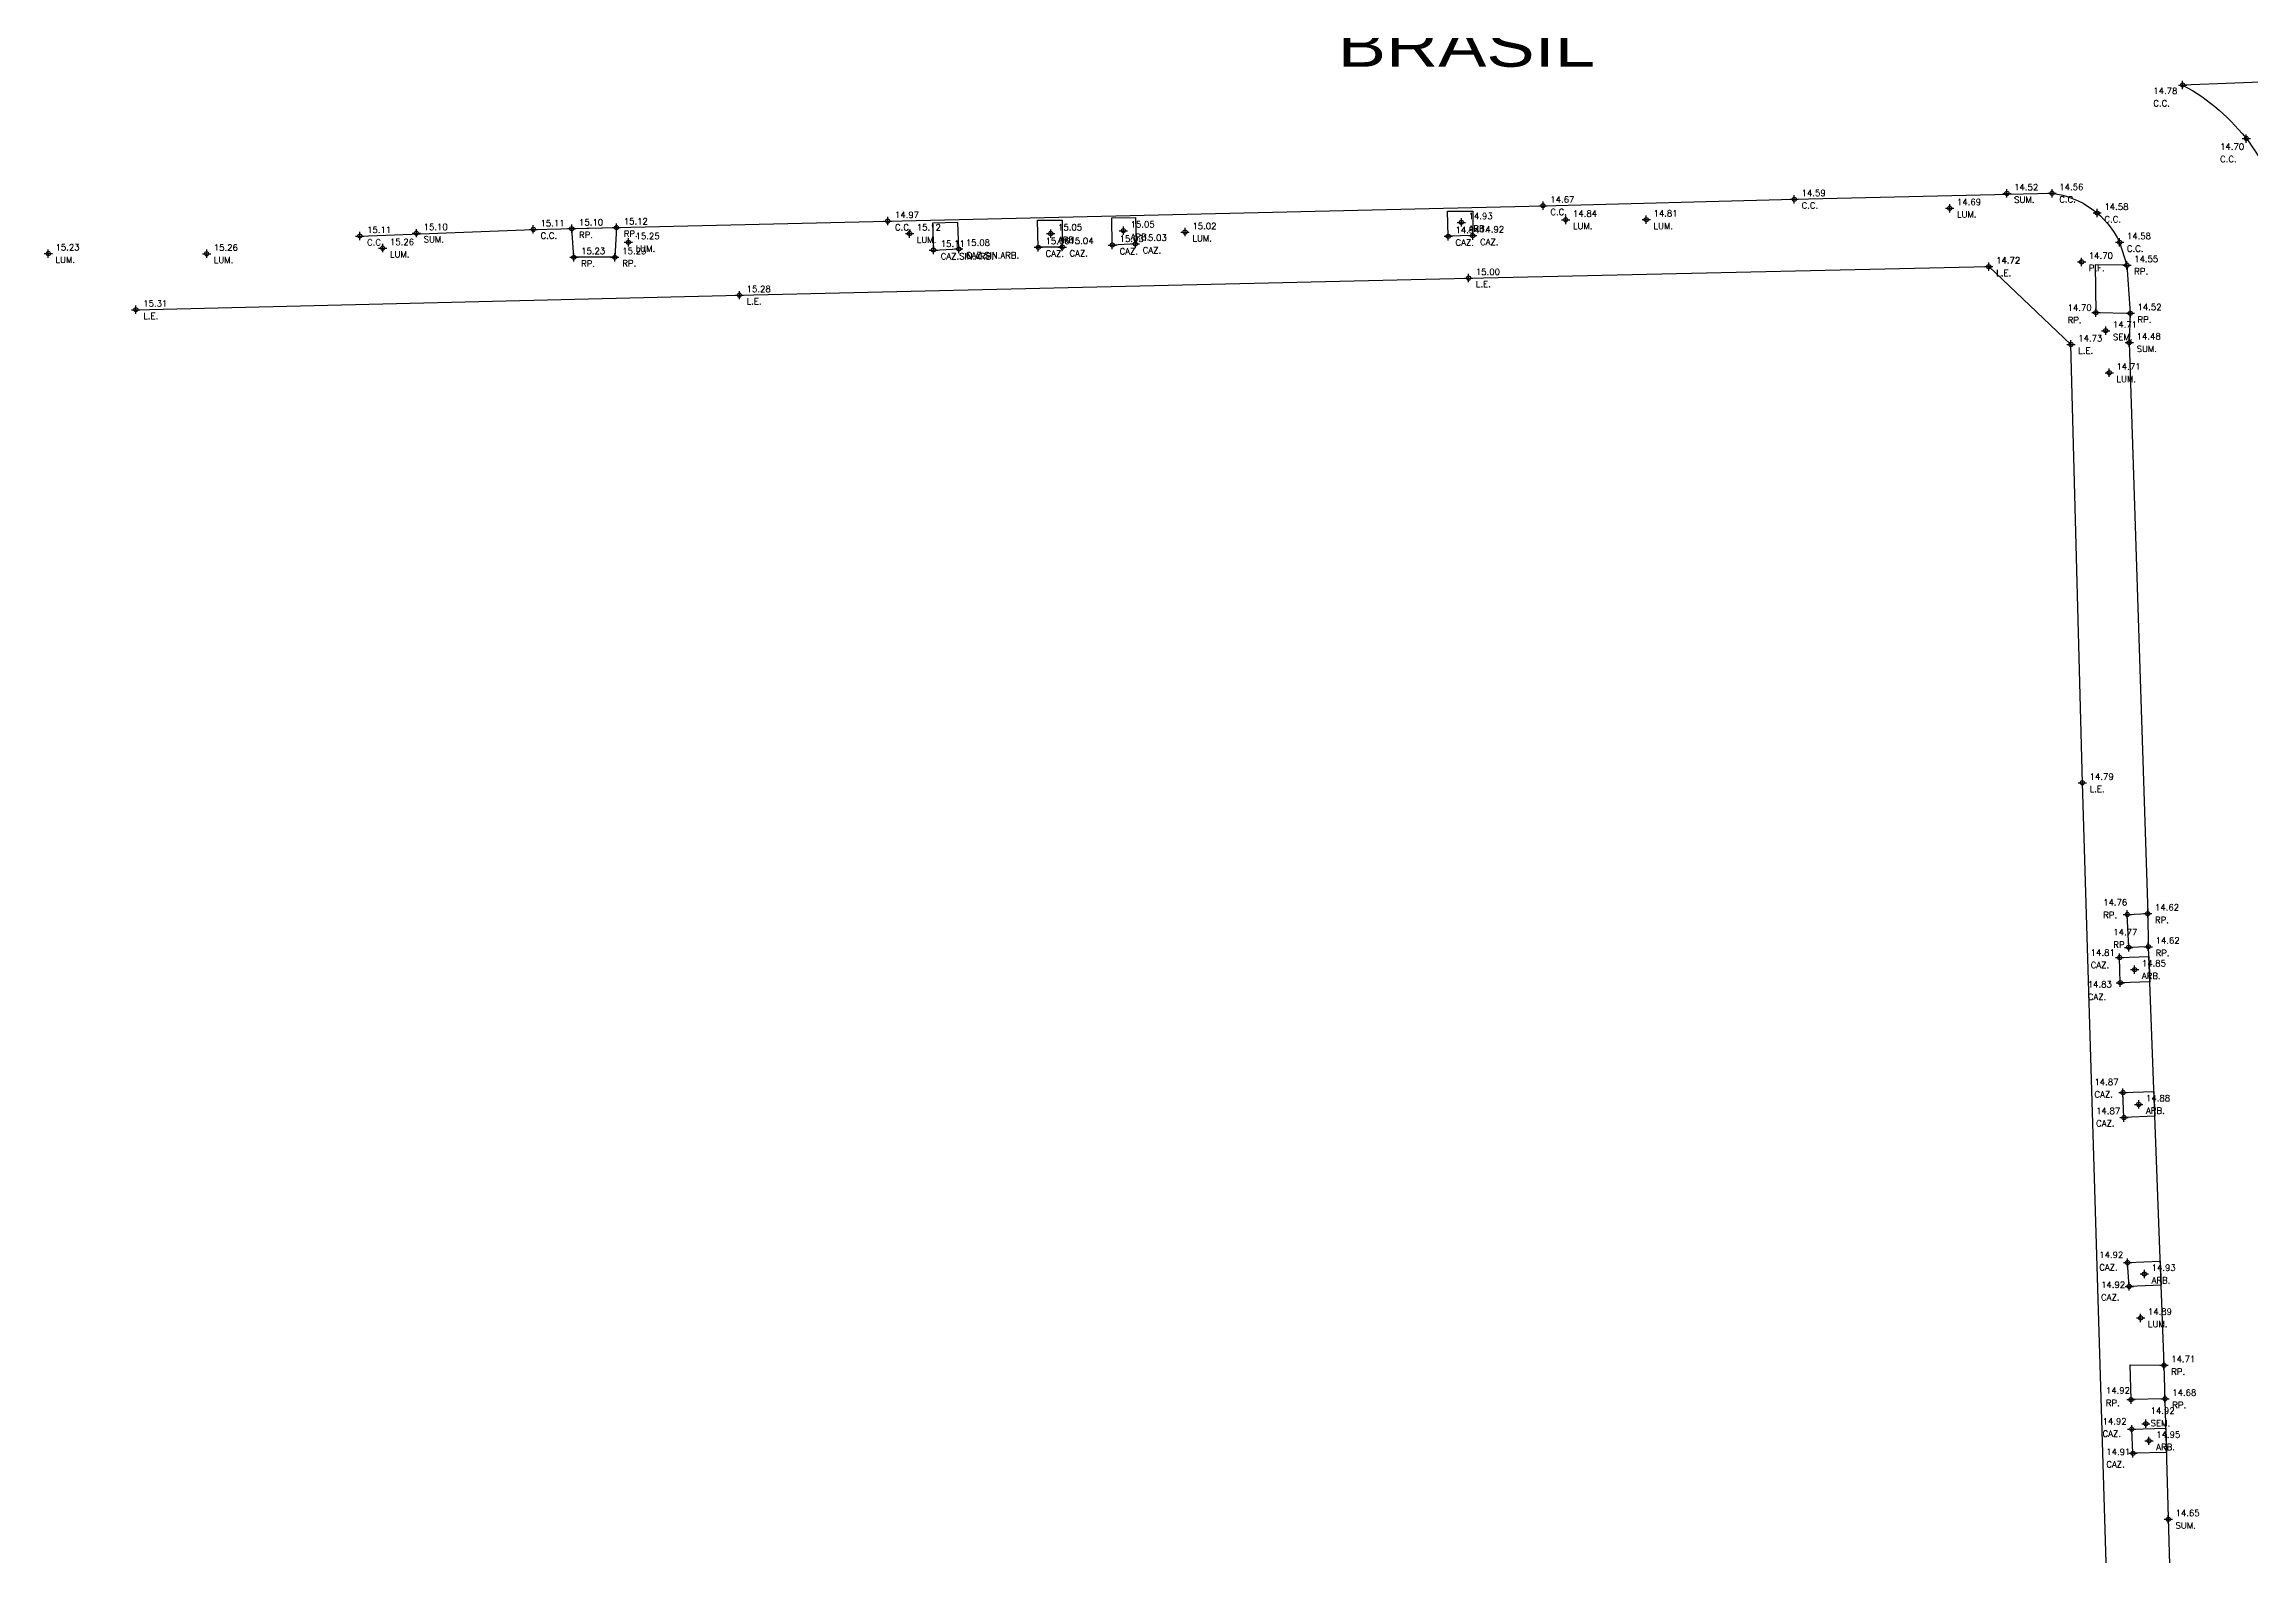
# Model space of a CAD drawing. Header units: metres. Extents: x 27389 to 27997, y 69801 to 70692.
# Drawn here: x 27403.9 to 27510.1, y 70086.4 to 70159.1 of the extents above; entities that cross this region are included whole.
import ezdxf
from ezdxf.enums import TextEntityAlignment as Align

# ---------------------------------------------------------------- set-up
doc = ezdxf.new("R2010")
doc.units = ezdxf.units.M
for name, color, linetype in [('C.C.', 1, 'Continuous'), ('CAZ.', 3, 'Continuous'), ('L.E.', 130, 'Continuous'), ('PUNTOS', 7, 'Continuous'), ('RAMPAS', 5, 'Continuous'), ('TEXTOS', 3, 'Continuous'), ('VER.', 2, 'Continuous')]:
    doc.layers.add(name, color=color, linetype=linetype)
doc.styles.get("Standard").update_dxf_attribs({"font": 'simplex.shx'})
doc.styles.add('Textos', font='', dxfattribs={"width": 1.3, "height": 2})
doc.styles.get('Textos').set_extended_font_data('Cascadia Code')

# ---------------------------------------------------------------- blocks, each defined once
blk = doc.blocks.new('*U5')
at = {"color": 0, "linetype": 'ByBlock', "lineweight": -2, "transparency": 16777216}
for p, q in [((-1, 0), (1, 0)), ((0, -1), (0, 1))]:
    blk.add_line(p, q, dxfattribs=at)
blk.add_circle((0, 0), 0.5, dxfattribs=at)

msp = doc.modelspace()

# ---------------------------------------------------------------- linework, layer by layer
at = {"layer": 'C.C.', "flags": 128}
for points in [[(27511.99, 70150.67), (27511.77, 70157.33), (27506.74, 70157.14, -0.221808), (27511.66, 70150.55, 0.809842), (27511.99, 70150.67, -1.168819)], [(27419.1, 70149.88), (27427.44, 70150.2), (27431.44, 70150.29), (27444.48, 70150.6), (27475.99, 70151.34), (27488.07, 70151.65), (27500.46, 70151.94, -0.256662), (27503.71, 70149.58)], [(27503.71, 70149.58), (27504.06, 70148.48), (27504.22, 70146.17), (27504.17, 70144.76), (27505.06, 70117.31), (27505.09, 70115.72), (27505.84, 70095.6), (27507.45, 70038.65, -0.399119), (27502.5, 70032.31, -0.049019), (27497.65, 70032.07, 0.611543)]]:
    msp.add_lwpolyline(points, format="xyb", dxfattribs=at)
at = {"layer": 'CAZ.', "flags": 128}
for points in [[(27455.28, 70149.45), (27455.25, 70150.75), (27456.39, 70150.78), (27456.42, 70149.5)], [(27471.43, 70149.87), (27471.4, 70151.07), (27472.61, 70151.07), (27472.61, 70149.9)], [(27446.68, 70149.21), (27447.9, 70149.26), (27447.86, 70150.54), (27446.63, 70150.5)], [(27451.72, 70149.34), (27451.69, 70150.64), (27452.87, 70150.65), (27452.87, 70149.35)], [(27503.74, 70113.99), (27503.71, 70115.2), (27505.11, 70115.25), (27505.16, 70114.04)], [(27503.92, 70107.51), (27503.87, 70108.71), (27505.35, 70108.76), (27505.4, 70107.58)], [(27504.17, 70099.39), (27504.09, 70100.54), (27505.66, 70100.6), (27505.7, 70099.45)], [(27504.35, 70091.37), (27504.29, 70092.53), (27505.93, 70092.58), (27505.96, 70091.41)]]:
    msp.add_lwpolyline(points, close=True, dxfattribs=at)
at = {"layer": 'L.E.', "flags": 128}
for points in [[(27408.33, 70146.34), (27437.35, 70147.04), (27472.41, 70147.86), (27497.42, 70148.41)], [(27497.31, 70034.12), (27500.29, 70034.23), (27504.49, 70038.71), (27503.52, 70070.8), (27501.92, 70123.6), (27501.37, 70144.67), (27497.42, 70148.41)]]:
    msp.add_lwpolyline(points, dxfattribs=at)
at = {"layer": 'RAMPAS', "flags": 128}
msp.add_lwpolyline([(27429.29, 70150.24), (27431.44, 70150.29), (27431.36, 70148.86), (27429.39, 70148.86)], close=True, dxfattribs=at)
for points in [[(27504.06, 70148.48), (27502.53, 70148.49), (27502.57, 70146.2), (27504.22, 70146.17)], [(27505.09, 70115.72), (27504.15, 70115.69), (27504.08, 70117.27), (27505.06, 70117.31)], [(27505.89, 70093.99), (27504.26, 70093.95), (27504.22, 70095.62), (27505.84, 70095.6)]]:
    msp.add_lwpolyline(points, dxfattribs=at)

# ---------------------------------------------------------------- block references
at = {"layer": 'PUNTOS', "color": 1, "xscale": 0.2, "yscale": 0.2, "zscale": 0.2}
for p in [(27504.43, 70114.62, 14.85), (27504.63, 70108.14, 14.88), (27504.9, 70099.99, 14.93), (27505.12, 70091.97, 14.95)]:
    msp.add_blockref('*U5', p, dxfattribs=at)
at = {"layer": 'VER.', "color": 1, "xscale": 0.2, "yscale": 0.2, "zscale": 0.2}
for p in [(27506.74, 70157.14, 14.78), (27509.8, 70154.57, 14.7), (27488.07, 70151.65, 14.59), (27498.29, 70151.93, 14.52), (27500.46, 70151.94, 14.56), (27444.48, 70150.6, 14.97), (27472.06, 70150.54, 14.93), (27475.99, 70151.34, 14.67), (27477.08, 70150.66, 14.84), (27480.95, 70150.67, 14.81), (27495.54, 70151.22, 14.69), (27502.63, 70150.99, 14.58), (27419.1, 70149.88, 15.11), (27421.82, 70150.02, 15.1), (27427.44, 70150.2, 15.11), (27429.29, 70150.24, 15.11), (27431.44, 70150.29, 15.12), (27432.01, 70149.58, 15.25), (27445.53, 70150, 15.12), (27452.32, 70150, 15.05), (27455.28, 70149.45, 15.03), (27455.81, 70150.14, 15.05), (27456.39, 70149.5, 15.03), (27458.78, 70150.07, 15.02), (27471.43, 70149.87, 14.94), (27472.61, 70149.9, 14.91), (27503.71, 70149.58, 14.58), (27404.12, 70149.04, 15.23), (27411.74, 70149.03, 15.26), (27420.2, 70149.3, 15.26), (27429.39, 70148.86, 15.23), (27431.36, 70148.86, 15.23), (27446.68, 70149.21, 15.11), (27447.9, 70149.26, 15.08), (27451.72, 70149.34, 15.06), (27452.87, 70149.35, 15.04), (27497.42, 70148.41, 14.72), (27497.42, 70148.41, 14.72), (27501.88, 70148.64, 14.7), (27504.06, 70148.48, 14.55), (27472.41, 70147.86, 15), (27408.33, 70146.34, 15.31), (27437.35, 70147.04, 15.28), (27502.57, 70146.2, 14.7), (27503.04, 70145.33, 14.71), (27504.22, 70146.17, 14.52), (27501.37, 70144.67, 14.73), (27504.17, 70144.76, 14.48), (27503.21, 70143.31, 14.71), (27501.92, 70123.6, 14.79), (27504.08, 70117.27, 14.76), (27505.06, 70117.31, 14.62), (27504.15, 70115.69, 14.77), (27505.09, 70115.72, 14.62), (27503.71, 70115.2, 14.81), (27503.74, 70113.99, 14.83), (27503.87, 70108.71, 14.87), (27503.92, 70107.51, 14.87), (27504.09, 70100.54, 14.92), (27504.17, 70099.39, 14.92), (27504.72, 70097.88, 14.89), (27505.84, 70095.6, 14.71), (27504.26, 70093.95, 14.92), (27505.89, 70093.99, 14.69), (27504.29, 70092.53, 14.92), (27504.97, 70092.79, 14.91), (27504.35, 70091.37, 14.91), (27506.05, 70088.2, 14.65)]:
    msp.add_blockref('*U5', p, dxfattribs=at)

# ---------------------------------------------------------------- texts
at = {"layer": 'PUNTOS', "color": 1, "char_height": 0.3, "attachment_point": 7}
for s, insert in [('14.85', (27504.78, 70114.77, 14.85)), ('14.88', (27504.98, 70108.29, 14.88)), ('14.93', (27505.25, 70100.14, 14.93)), ('14.95', (27505.47, 70092.12, 14.95))]:
    msp.add_mtext(s, dxfattribs=dict(at, insert=insert))
at = {"layer": 'PUNTOS', "color": 3, "char_height": 0.3, "attachment_point": 1}
for insert in [(27504.78, 70114.47, 14.85), (27504.98, 70107.99, 14.88), (27505.25, 70099.84, 14.93), (27505.47, 70091.82, 14.95)]:
    msp.add_mtext('ARB.', dxfattribs=dict(at, insert=insert))
at = {"layer": 'TEXTOS', "style": 'Textos', "width": 1.3}
msp.add_text('BRASIL', height=2, dxfattribs=at).set_placement((27472.3, 70159.02), align=Align.MIDDLE_CENTER)
at = {"layer": 'VER.', "color": 3, "char_height": 0.3, "attachment_point": 1}
for s, insert in [('C.C.', (27505.33, 70156.41, 14.78)), ('C.C.', (27508.54, 70153.73, 14.7)), ('SUM.', (27498.64, 70151.78, 14.52)), ('C.C.', (27500.81, 70151.79, 14.56)), ('C.C.', (27476.34, 70151.19, 14.67)), ('C.C.', (27488.42, 70151.5, 14.59)), ('LUM.', (27495.89, 70151.07, 14.69)), ('C.C.', (27502.98, 70150.84, 14.58)), ('C.C.', (27419.45, 70149.73, 15.11)), ('SUM.', (27422.17, 70149.87, 15.1)), ('C.C.', (27427.79, 70150.05, 15.11)), ('RP.', (27429.64, 70150.09, 15.11)), ('RP.', (27431.79, 70150.14, 15.12)), ('C.C.', (27444.83, 70150.45, 14.97)), ('LUM.', (27445.88, 70149.85, 15.12)), ('ARB.', (27452.67, 70149.85, 15.05)), ('ARB.', (27456.16, 70149.99, 15.05)), ('LUM.', (27459.13, 70149.92, 15.02)), ('CAZ.', (27471.78, 70149.72, 14.94)), ('ARB.', (27472.41, 70150.39, 14.93)), ('CAZ.', (27472.96, 70149.75, 14.91)), ('LUM.', (27477.43, 70150.51, 14.84)), ('LUM.', (27481.3, 70150.52, 14.81)), ('LUM.', (27404.47, 70148.89, 15.23)), ('LUM.', (27412.08, 70148.88, 15.26)), ('LUM.', (27420.55, 70149.15, 15.26)), ('RP.', (27429.74, 70148.71, 15.23)), ('RP.', (27431.72, 70148.72, 15.23)), ('LUM.', (27432.36, 70149.43, 15.25)), ('CAZ.SIN.ARB.', (27447.03, 70149.06, 15.11)), ('CAZ.SIN.ARB.', (27448.24, 70149.11, 15.08)), ('CAZ.', (27452.07, 70149.19, 15.06)), ('CAZ.', (27453.22, 70149.2, 15.04)), ('CAZ.', (27455.63, 70149.3, 15.03)), ('CAZ.', (27456.74, 70149.35, 15.03)), ('C.C.', (27504.06, 70149.43, 14.58)), ('L.E.', (27472.76, 70147.72, 15)), ('L.E.', (27497.77, 70148.26, 14.72)), ('L.E.', (27497.78, 70148.26, 14.72)), ('P.F.', (27502.23, 70148.49, 14.7)), ('RP.', (27504.41, 70148.33, 14.55)), ('L.E.', (27437.7, 70146.89, 15.28)), ('L.E.', (27408.69, 70146.19, 15.31)), ('RP.', (27501.21, 70145.99, 14.7)), ('RP.', (27504.57, 70146.02, 14.52)), ('L.E.', (27501.72, 70144.52, 14.73)), ('SEM.', (27503.39, 70145.18, 14.71)), ('SUM.', (27504.53, 70144.61, 14.48)), ('LUM.', (27503.56, 70143.16, 14.71)), ('L.E.', (27502.27, 70123.45, 14.79)), ('RP.', (27502.92, 70117.4, 14.76)), ('RP.', (27505.41, 70117.16, 14.62)), ('RP.', (27503.41, 70115.97, 14.77)), ('CAZ.', (27502.32, 70114.99, 14.81)), ('RP.', (27505.44, 70115.57, 14.62)), ('CAZ.', (27502.18, 70113.46, 14.83)), ('CAZ.', (27502.5, 70108.77, 14.87)), ('CAZ.', (27502.58, 70107.38, 14.87)), ('CAZ.', (27502.73, 70100.46, 14.92)), ('CAZ.', (27502.82, 70099.02, 14.92)), ('LUM.', (27505.07, 70097.74, 14.89)), ('RP.', (27506.19, 70095.45, 14.71)), ('RP.', (27503.05, 70093.94, 14.92)), ('RP.', (27506.24, 70093.84, 14.69)), ('CAZ.', (27502.89, 70092.46, 14.92)), ('SEM.', (27505.2, 70092.97, 14.91)), ('CAZ.', (27503.07, 70090.99, 14.91)), ('SUM.', (27506.4, 70088.05, 14.65))]:
    msp.add_mtext(s, dxfattribs=dict(at, insert=insert))
at = {"layer": 'VER.', "color": 1, "char_height": 0.3, "attachment_point": 7}
for s, insert in [('14.78', (27505.33, 70156.71, 14.78)), ('14.70', (27508.54, 70154.03, 14.7)), ('14.67', (27476.34, 70151.49, 14.67)), ('14.59', (27488.42, 70151.8, 14.59)), ('14.52', (27498.64, 70152.08, 14.52)), ('14.56', (27500.81, 70152.09, 14.56)), ('15.10', (27429.64, 70150.39, 15.11)), ('15.12', (27431.79, 70150.44, 15.12)), ('14.97', (27444.83, 70150.75, 14.97)), ('14.93', (27472.41, 70150.69, 14.93)), ('14.84', (27477.43, 70150.81, 14.84)), ('14.81', (27481.3, 70150.82, 14.81)), ('14.69', (27495.89, 70151.37, 14.69)), ('14.58', (27502.98, 70151.14, 14.58)), ('15.11', (27419.45, 70150.03, 15.11)), ('15.26', (27420.55, 70149.45, 15.26)), ('15.10', (27422.17, 70150.17, 15.1)), ('15.11', (27427.79, 70150.35, 15.11)), ('15.25', (27432.36, 70149.73, 15.25)), ('15.12', (27445.88, 70150.15, 15.12)), ('15.11', (27447.03, 70149.36, 15.11)), ('15.08', (27448.24, 70149.41, 15.08)), ('15.06', (27452.07, 70149.49, 15.06)), ('15.05', (27452.67, 70150.15, 15.05)), ('15.04', (27453.22, 70149.5, 15.04)), ('15.03', (27455.63, 70149.6, 15.03)), ('15.05', (27456.16, 70150.29, 15.05)), ('15.03', (27456.74, 70149.65, 15.03)), ('15.02', (27459.13, 70150.21, 15.02)), ('14.94', (27471.78, 70150.02, 14.94)), ('14.92', (27472.96, 70150.05, 14.91)), ('14.58', (27504.06, 70149.73, 14.58)), ('15.23', (27404.47, 70149.19, 15.23)), ('15.26', (27412.08, 70149.18, 15.26)), ('15.23', (27429.74, 70149.01, 15.23)), ('15.23', (27431.72, 70149.01, 15.23)), ('14.72', (27497.78, 70148.56, 14.72)), ('14.72', (27497.77, 70148.56, 14.72)), ('14.70', (27502.23, 70148.79, 14.7)), ('14.55', (27504.41, 70148.63, 14.55)), ('15.28', (27437.7, 70147.19, 15.28)), ('15.00', (27472.76, 70148.01, 15)), ('15.31', (27408.69, 70146.49, 15.31)), ('14.70', (27501.21, 70146.29, 14.7)), ('14.52', (27504.57, 70146.32, 14.52)), ('14.71', (27503.39, 70145.48, 14.71)), ('14.73', (27501.72, 70144.82, 14.73)), ('14.48', (27504.53, 70144.91, 14.48)), ('14.71', (27503.56, 70143.46, 14.71)), ('14.79', (27502.27, 70123.75, 14.79)), ('14.76', (27502.92, 70117.7, 14.76)), ('14.62', (27505.41, 70117.46, 14.62)), ('14.77', (27503.41, 70116.27, 14.77)), ('14.62', (27505.44, 70115.87, 14.62)), ('14.81', (27502.32, 70115.29, 14.81)), ('14.83', (27502.18, 70113.76, 14.83)), ('14.87', (27502.5, 70109.07, 14.87)), ('14.87', (27502.58, 70107.68, 14.87)), ('14.92', (27502.73, 70100.76, 14.92)), ('14.92', (27502.82, 70099.32, 14.92)), ('14.89', (27505.07, 70098.03, 14.89)), ('14.71', (27506.19, 70095.75, 14.71)), ('14.92', (27503.05, 70094.24, 14.92)), ('14.68', (27506.24, 70094.14, 14.69)), ('14.92', (27505.2, 70093.27, 14.91)), ('14.92', (27502.89, 70092.76, 14.92)), ('14.91', (27503.07, 70091.29, 14.91)), ('14.65', (27506.4, 70088.35, 14.65))]:
    msp.add_mtext(s, dxfattribs=dict(at, insert=insert))

doc.saveas('drawing.dxf')
